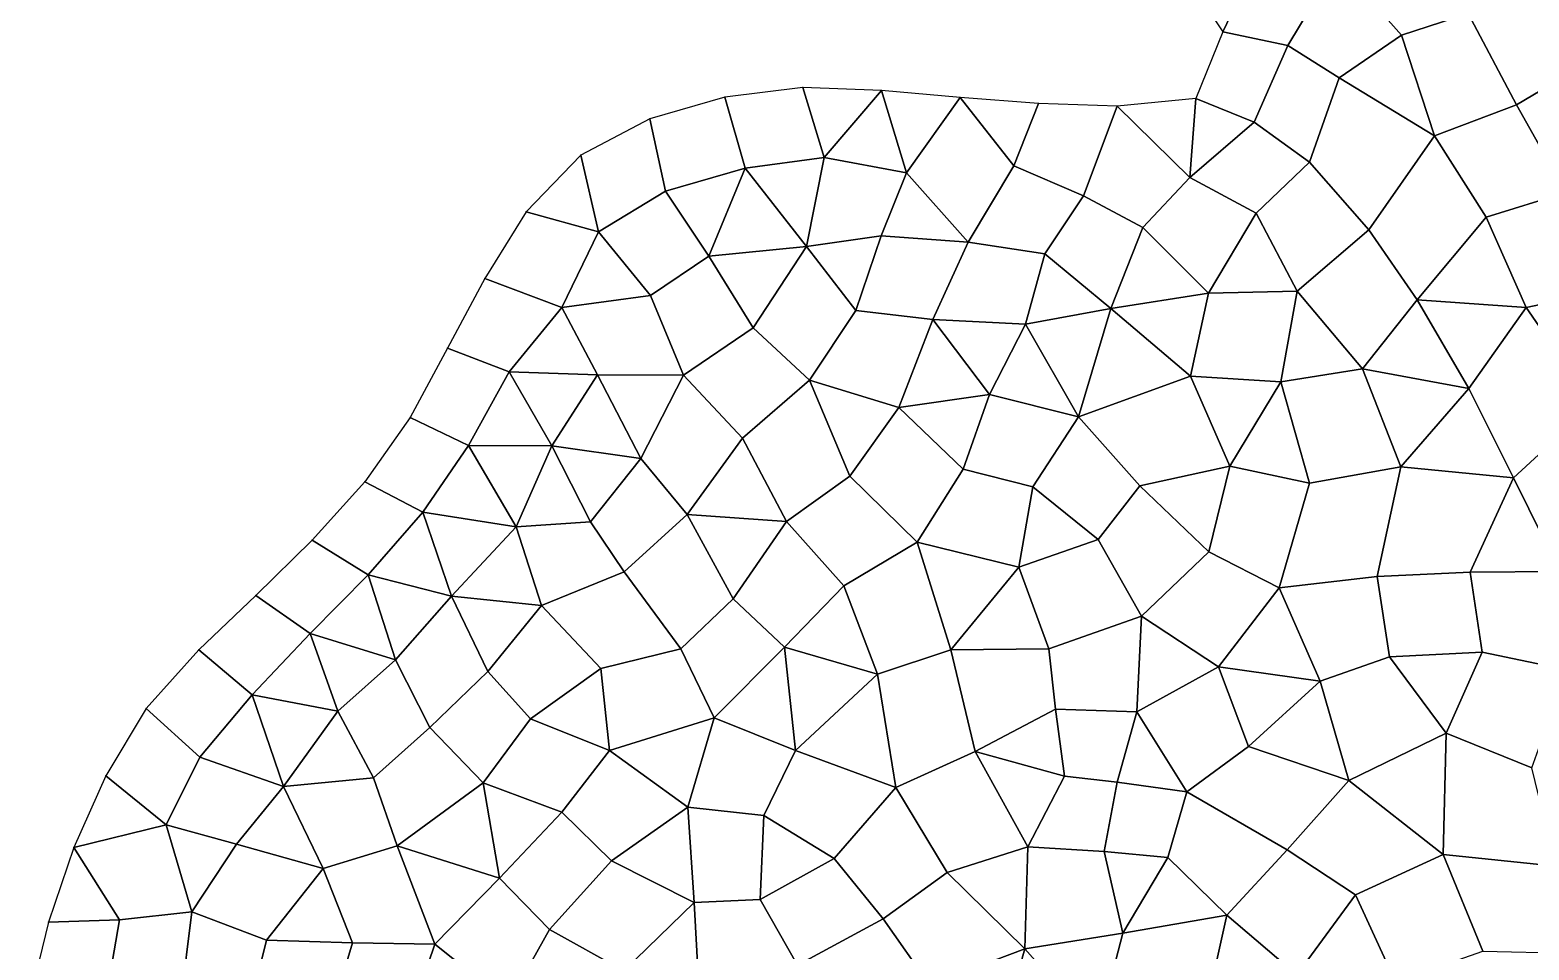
# Model space of a CAD drawing. Extents: x 380707 to 407438, y 6452841 to 6483357.
# Drawn here: x 387824 to 389535, y 6459394 to 6460444 of the extents above; entities that cross this region are included whole.
import ezdxf

# ---------------------------------------------------------------- set-up
doc = ezdxf.new("R2010")
doc.units = 0
for name, color, linetype in [('MESH_BOUND', 25, 'CONTINUOUS'), ('MESH_ELEMS', 18, 'CONTINUOUS'), ('MESH_NDSTRNGS', 17, 'CONTINUOUS'), ('MESH_NODES', 18, 'CONTINUOUS')]:
    doc.layers.add(name, color=color, linetype=linetype)

msp = doc.modelspace()

# ---------------------------------------------------------------- linework, layer by layer
at = {"layer": 'MESH_BOUND', "color": 25}
for points in [[(389139.14, 6460511.63, 1.967), (389185.513, 6460441.77, 0.373)], [(389185.513, 6460441.77, 0.373), (389154.447, 6460365.43, 1.106)], [(388617.017, 6460367.15, -0.494), (388531.351, 6460342.32, -0.647)], [(388706.06, 6460377.97, -0.233), (388617.017, 6460367.15, -0.494)], [(388795.95, 6460374.73, 0.09), (388706.06, 6460377.97, -0.233)], [(388885.533, 6460366.86, -0.121), (388795.95, 6460374.73, 0.09)], [(388975.188, 6460359.76, 0.713), (388885.533, 6460366.86, -0.121)], [(389064.915, 6460356.79, 1.048), (388975.188, 6460359.76, 0.713)], [(389154.447, 6460365.43, 1.106), (389064.915, 6460356.79, 1.048)], [(388531.351, 6460342.32, -0.647), (388452.56, 6460300.99, -0.531)], [(388452.56, 6460300.99, -0.531), (388390.156, 6460236.21, -0.608)], [(388390.156, 6460236.21, -0.608), (388342.997, 6460160.02, -0.532)], [(388342.997, 6460160.02, -0.532), (388300.565, 6460080.74, 1.197)], [(388300.565, 6460080.74, 1.197), (388257.902, 6460001.72, 1.173)], [(388257.902, 6460001.72, 1.173), (388206.296, 6459928.04, 1.257)], [(388206.296, 6459928.04, 1.257), (388145.942, 6459861.5, 1.271)], [(388145.942, 6459861.5, 1.271), (388081.804, 6459798.52, 0.615)], [(388081.804, 6459798.52, 0.615), (388016.766, 6459736.48, -0.539)], [(388016.766, 6459736.48, -0.539), (387956.58, 6459669.63, -0.95)], [(387956.58, 6459669.63, -0.95), (387910.544, 6459592.65, -1.225)], [(387910.544, 6459592.65, -1.225), (387873.908, 6459510.84, -0.42)], [(387873.908, 6459510.84, -0.42), (387845.358, 6459425.63, -0.427)], [(387845.358, 6459425.63, -0.427), (387824.035, 6459338.24, -0.398)]]:
    msp.add_polyline3d(points, dxfattribs=at)
at = {"layer": 'MESH_ELEMS', "color": 178}
for points in [[(389420.385, 6460564.1, -6.819), (389316.43, 6460520.22, -2.607), (389389.197, 6460437.82, -1.181), (389465.462, 6460462.52, -6.835)], [(389185.513, 6460441.77, 0.373), (389235.894, 6460547.49, -2.216), (389139.14, 6460511.63, 1.967), (389185.513, 6460441.77, 0.373)], [(389259.682, 6460426.2, -0.155), (389316.43, 6460520.22, -2.607), (389235.894, 6460547.49, -2.216), (389185.513, 6460441.77, 0.373)], [(389389.197, 6460437.82, -1.181), (389316.43, 6460520.22, -2.607), (389259.682, 6460426.2, -0.155), (389318.236, 6460389, -0.446)], [(389605.23, 6460408.57, -6.708), (389548.127, 6460519.46, -6.672), (389465.462, 6460462.52, -6.835), (389520.515, 6460358.39, -6.112)], [(389465.462, 6460462.52, -6.835), (389389.197, 6460437.82, -1.181), (389427.035, 6460323.09, -0.747), (389520.515, 6460358.39, -6.112)], [(389259.682, 6460426.2, -0.155), (389185.513, 6460441.77, 0.373), (389154.447, 6460365.43, 1.106), (389221.253, 6460338.77, 0.13)], [(389318.236, 6460389, -0.446), (389427.035, 6460323.09, -0.747), (389389.197, 6460437.82, -1.181), (389318.236, 6460389, -0.446)], [(389284.301, 6460292.93, -0.497), (389318.236, 6460389, -0.446), (389259.682, 6460426.2, -0.155), (389221.253, 6460338.77, 0.13)], [(389605.23, 6460408.57, -6.708), (389520.515, 6460358.39, -6.112), (389576.88, 6460258.23, -4.427), (389671.41, 6460303.04, -6.824)], [(389284.301, 6460292.93, -0.497), (389352.04, 6460215.87, -0.716), (389427.035, 6460323.09, -0.747), (389318.236, 6460389, -0.446)], [(388640.064, 6460286.06, -0.882), (388617.017, 6460367.15, -0.494), (388531.351, 6460342.32, -0.647), (388549.474, 6460259.77, -1.475)], [(388640.064, 6460286.06, -0.882), (388730.357, 6460298.27, -0.66), (388706.06, 6460377.97, -0.233), (388617.017, 6460367.15, -0.494)], [(388706.06, 6460377.97, -0.233), (388730.357, 6460298.27, -0.66), (388795.95, 6460374.73, 0.09), (388706.06, 6460377.97, -0.233)], [(388824.438, 6460280.92, -0.902), (388795.95, 6460374.73, 0.09), (388730.357, 6460298.27, -0.66), (388824.438, 6460280.92, -0.902)], [(388824.438, 6460280.92, -0.902), (388885.533, 6460366.86, -0.121), (388795.95, 6460374.73, 0.09), (388824.438, 6460280.92, -0.902)], [(388824.438, 6460280.92, -0.902), (388894.602, 6460201.7, -0.947), (388946.68, 6460288.88, -0.547), (388885.533, 6460366.86, -0.121)], [(388975.188, 6460359.76, 0.713), (388885.533, 6460366.86, -0.121), (388946.68, 6460288.88, -0.547), (388975.188, 6460359.76, 0.713)], [(389026.421, 6460254.4, -0.635), (389064.915, 6460356.79, 1.048), (388975.188, 6460359.76, 0.713), (388946.68, 6460288.88, -0.547)], [(389147.683, 6460275.3, -0.477), (389064.915, 6460356.79, 1.048), (389026.421, 6460254.4, -0.635), (389094.113, 6460218.37, -0.597)], [(389147.683, 6460275.3, -0.477), (389154.447, 6460365.43, 1.106), (389064.915, 6460356.79, 1.048), (389147.683, 6460275.3, -0.477)], [(389221.253, 6460338.77, 0.13), (389154.447, 6460365.43, 1.106), (389147.683, 6460275.3, -0.477), (389221.253, 6460338.77, 0.13)], [(389485.996, 6460230.05, -0.837), (389576.88, 6460258.23, -4.427), (389520.515, 6460358.39, -6.112), (389427.035, 6460323.09, -0.747)], [(388452.56, 6460300.99, -0.531), (388472.836, 6460213.42, -0.777), (388549.474, 6460259.77, -1.475), (388531.351, 6460342.32, -0.647)], [(389221.253, 6460338.77, 0.13), (389147.683, 6460275.3, -0.477), (389223.577, 6460234.57, -0.678), (389284.301, 6460292.93, -0.497)], [(389352.04, 6460215.87, -0.716), (389407.053, 6460135.86, -0.724), (389485.996, 6460230.05, -0.837), (389427.035, 6460323.09, -0.747)], [(388390.156, 6460236.21, -0.608), (388472.836, 6460213.42, -0.777), (388452.56, 6460300.99, -0.531), (388390.156, 6460236.21, -0.608)], [(388549.474, 6460259.77, -1.475), (388598.669, 6460185.72, -2.002), (388640.064, 6460286.06, -0.882), (388549.474, 6460259.77, -1.475)], [(388598.669, 6460185.72, -2.002), (388710.072, 6460196.81, -0.771), (388640.064, 6460286.06, -0.882), (388598.669, 6460185.72, -2.002)], [(388730.357, 6460298.27, -0.66), (388640.064, 6460286.06, -0.882), (388710.072, 6460196.81, -0.771), (388730.357, 6460298.27, -0.66)], [(388795.291, 6460208.71, -0.901), (388824.438, 6460280.92, -0.902), (388730.357, 6460298.27, -0.66), (388710.072, 6460196.81, -0.771)], [(388982.232, 6460188.4, -0.722), (389026.421, 6460254.4, -0.635), (388946.68, 6460288.88, -0.547), (388894.602, 6460201.7, -0.947)], [(389223.577, 6460234.57, -0.678), (389270.212, 6460145.76, -0.728), (389352.04, 6460215.87, -0.716), (389284.301, 6460292.93, -0.497)], [(388795.291, 6460208.71, -0.901), (388894.602, 6460201.7, -0.947), (388824.438, 6460280.92, -0.902), (388795.291, 6460208.71, -0.901)], [(389094.113, 6460218.37, -0.597), (389168.937, 6460143.52, -0.749), (389223.577, 6460234.57, -0.678), (389147.683, 6460275.3, -0.477)], [(388532.099, 6460140.7, -2.76), (388598.669, 6460185.72, -2.002), (388549.474, 6460259.77, -1.475), (388472.836, 6460213.42, -0.777)], [(388982.232, 6460188.4, -0.722), (389057.708, 6460125.88, -0.768), (389094.113, 6460218.37, -0.597), (389026.421, 6460254.4, -0.635)], [(389576.88, 6460258.23, -4.427), (389485.996, 6460230.05, -0.837), (389531.613, 6460126.95, -0.972), (389640.384, 6460150.12, -5.719)], [(388431.033, 6460127.22, -0.944), (388472.836, 6460213.42, -0.777), (388390.156, 6460236.21, -0.608), (388342.997, 6460160.02, -0.532)], [(389168.937, 6460143.52, -0.749), (389270.212, 6460145.76, -0.728), (389223.577, 6460234.57, -0.678), (389168.937, 6460143.52, -0.749)], [(389407.053, 6460135.86, -0.724), (389531.613, 6460126.95, -0.972), (389485.996, 6460230.05, -0.837), (389407.053, 6460135.86, -0.724)], [(388431.033, 6460127.22, -0.944), (388532.099, 6460140.7, -2.76), (388472.836, 6460213.42, -0.777), (388431.033, 6460127.22, -0.944)], [(389094.113, 6460218.37, -0.597), (389057.708, 6460125.88, -0.768), (389168.937, 6460143.52, -0.749), (389094.113, 6460218.37, -0.597)], [(389407.053, 6460135.86, -0.724), (389352.04, 6460215.87, -0.716), (389270.212, 6460145.76, -0.728), (389344.873, 6460057.21, -0.804)], [(388598.669, 6460185.72, -2.002), (388649.301, 6460103.99, -2.259), (388710.072, 6460196.81, -0.771), (388598.669, 6460185.72, -2.002)], [(388649.301, 6460103.99, -2.259), (388713.819, 6460044.07, -1.459), (388766.424, 6460123.62, -1.114), (388710.072, 6460196.81, -0.771)], [(388766.424, 6460123.62, -1.114), (388795.291, 6460208.71, -0.901), (388710.072, 6460196.81, -0.771), (388766.424, 6460123.62, -1.114)], [(388854.535, 6460113.54, -0.905), (388894.602, 6460201.7, -0.947), (388795.291, 6460208.71, -0.901), (388766.424, 6460123.62, -1.114)], [(388960.016, 6460108.26, -0.934), (388982.232, 6460188.4, -0.722), (388894.602, 6460201.7, -0.947), (388854.535, 6460113.54, -0.905)], [(388532.099, 6460140.7, -2.76), (388570.043, 6460049.81, -2.222), (388649.301, 6460103.99, -2.259), (388598.669, 6460185.72, -2.002)], [(388960.016, 6460108.26, -0.934), (389057.708, 6460125.88, -0.768), (388982.232, 6460188.4, -0.722), (388960.016, 6460108.26, -0.934)], [(388371.042, 6460053.63, -2.163), (388431.033, 6460127.22, -0.944), (388342.997, 6460160.02, -0.532), (388300.565, 6460080.74, 1.197)], [(389251.425, 6460042.22, -0.885), (389270.212, 6460145.76, -0.728), (389168.937, 6460143.52, -0.749), (389148.672, 6460048.88, -0.93)], [(389270.212, 6460145.76, -0.728), (389251.425, 6460042.22, -0.885), (389344.873, 6460057.21, -0.804), (389270.212, 6460145.76, -0.728)], [(389640.384, 6460150.12, -5.719), (389531.613, 6460126.95, -0.972), (389607.959, 6460016.33, -4.592), (389717.685, 6460041.18, -5.873)], [(388431.033, 6460127.22, -0.944), (388371.042, 6460053.63, -2.163), (388471.882, 6460050.3, -2.2), (388431.033, 6460127.22, -0.944)], [(388532.099, 6460140.7, -2.76), (388431.033, 6460127.22, -0.944), (388471.882, 6460050.3, -2.2), (388570.043, 6460049.81, -2.222)], [(389168.937, 6460143.52, -0.749), (389057.708, 6460125.88, -0.768), (389148.672, 6460048.88, -0.93), (389168.937, 6460143.52, -0.749)], [(389466.1, 6460034.65, -0.92), (389407.053, 6460135.86, -0.724), (389344.873, 6460057.21, -0.804), (389466.1, 6460034.65, -0.92)], [(389466.1, 6460034.65, -0.92), (389531.613, 6460126.95, -0.972), (389407.053, 6460135.86, -0.724), (389466.1, 6460034.65, -0.92)], [(388766.424, 6460123.62, -1.114), (388713.819, 6460044.07, -1.459), (388815.673, 6460013.09, -1.369), (388854.535, 6460113.54, -0.905)], [(388815.673, 6460013.09, -1.369), (388919.015, 6460027.71, -1.126), (388854.535, 6460113.54, -0.905), (388815.673, 6460013.09, -1.369)], [(388919.015, 6460027.71, -1.126), (388960.016, 6460108.26, -0.934), (388854.535, 6460113.54, -0.905), (388919.015, 6460027.71, -1.126)], [(388960.016, 6460108.26, -0.934), (389020.845, 6460002.52, -1.121), (389057.708, 6460125.88, -0.768), (388960.016, 6460108.26, -0.934)], [(389148.672, 6460048.88, -0.93), (389057.708, 6460125.88, -0.768), (389020.845, 6460002.52, -1.121), (389148.672, 6460048.88, -0.93)], [(389466.1, 6460034.65, -0.92), (389517.294, 6459932.73, -2.964), (389607.959, 6460016.33, -4.592), (389531.613, 6460126.95, -0.972)], [(388649.301, 6460103.99, -2.259), (388570.043, 6460049.81, -2.222), (388637.276, 6459978.06, -4.534), (388713.819, 6460044.07, -1.459)], [(388960.016, 6460108.26, -0.934), (388919.015, 6460027.71, -1.126), (389020.845, 6460002.52, -1.121), (388960.016, 6460108.26, -0.934)], [(388324.36, 6459969.81, -2.708), (388371.042, 6460053.63, -2.163), (388300.565, 6460080.74, 1.197), (388257.902, 6460001.72, 1.173)], [(388419.664, 6459969.38, -6.838), (388371.042, 6460053.63, -2.163), (388324.36, 6459969.81, -2.708), (388419.664, 6459969.38, -6.838)], [(388471.882, 6460050.3, -2.2), (388371.042, 6460053.63, -2.163), (388419.664, 6459969.38, -6.838), (388471.882, 6460050.3, -2.2)], [(388521.022, 6459954.68, -6.952), (388471.882, 6460050.3, -2.2), (388419.664, 6459969.38, -6.838), (388521.022, 6459954.68, -6.952)], [(388570.043, 6460049.81, -2.222), (388471.882, 6460050.3, -2.2), (388521.022, 6459954.68, -6.952), (388570.043, 6460049.81, -2.222)], [(388637.276, 6459978.06, -4.534), (388570.043, 6460049.81, -2.222), (388521.022, 6459954.68, -6.952), (388574.206, 6459890.93, -6.915)], [(388637.276, 6459978.06, -4.534), (388687.28, 6459882.98, -6.619), (388759.524, 6459934.55, -2.719), (388713.819, 6460044.07, -1.459)], [(388713.819, 6460044.07, -1.459), (388759.524, 6459934.55, -2.719), (388815.673, 6460013.09, -1.369), (388713.819, 6460044.07, -1.459)], [(389148.672, 6460048.88, -0.93), (389020.845, 6460002.52, -1.121), (389090.663, 6459923.75, -1.087), (389193.216, 6459945.92, -1.119)], [(389148.672, 6460048.88, -0.93), (389193.216, 6459945.92, -1.119), (389251.425, 6460042.22, -0.885), (389148.672, 6460048.88, -0.93)], [(389251.425, 6460042.22, -0.885), (389193.216, 6459945.92, -1.119), (389284.134, 6459926.65, -1.281), (389251.425, 6460042.22, -0.885)], [(389344.873, 6460057.21, -0.804), (389251.425, 6460042.22, -0.885), (389284.134, 6459926.65, -1.281), (389388.597, 6459945.16, -1.384)], [(389466.1, 6460034.65, -0.92), (389344.873, 6460057.21, -0.804), (389388.597, 6459945.16, -1.384), (389466.1, 6460034.65, -0.92)], [(388815.673, 6460013.09, -1.369), (388889.173, 6459942.56, -1.609), (388919.015, 6460027.71, -1.126), (388815.673, 6460013.09, -1.369)], [(388968.695, 6459922.67, -1.2), (389020.845, 6460002.52, -1.121), (388919.015, 6460027.71, -1.126), (388889.173, 6459942.56, -1.609)], [(389466.1, 6460034.65, -0.92), (389388.597, 6459945.16, -1.384), (389517.294, 6459932.73, -2.964), (389466.1, 6460034.65, -0.92)], [(388889.173, 6459942.56, -1.609), (388815.673, 6460013.09, -1.369), (388759.524, 6459934.55, -2.719), (388836.448, 6459859.17, -5.12)], [(389659.147, 6459908.91, -4.676), (389607.959, 6460016.33, -4.592), (389517.294, 6459932.73, -2.964), (389570.095, 6459826.03, -2.37)], [(388257.902, 6460001.72, 1.173), (388206.296, 6459928.04, 1.257), (388272.503, 6459893.73, -1.935), (388324.36, 6459969.81, -2.708)], [(388968.695, 6459922.67, -1.2), (389043.306, 6459862.57, -1.66), (389090.663, 6459923.75, -1.087), (389020.845, 6460002.52, -1.121)], [(388637.276, 6459978.06, -4.534), (388574.206, 6459890.93, -6.915), (388687.28, 6459882.98, -6.619), (388637.276, 6459978.06, -4.534)], [(388324.36, 6459969.81, -2.708), (388272.503, 6459893.73, -1.935), (388378.735, 6459876.9, -7.175), (388324.36, 6459969.81, -2.708)], [(388378.735, 6459876.9, -7.175), (388419.664, 6459969.38, -6.838), (388324.36, 6459969.81, -2.708), (388378.735, 6459876.9, -7.175)], [(388419.664, 6459969.38, -6.838), (388378.735, 6459876.9, -7.175), (388463.842, 6459882.74, -7.139), (388419.664, 6459969.38, -6.838)], [(388463.842, 6459882.74, -7.139), (388521.022, 6459954.68, -6.952), (388419.664, 6459969.38, -6.838), (388463.842, 6459882.74, -7.139)], [(388574.206, 6459890.93, -6.915), (388521.022, 6459954.68, -6.952), (388463.842, 6459882.74, -7.139), (388502.311, 6459825.32, -7.154)], [(388952.7, 6459830.87, -2.988), (388968.695, 6459922.67, -1.2), (388889.173, 6459942.56, -1.609), (388836.448, 6459859.17, -5.12)], [(389169.38, 6459848.45, -1.809), (389193.216, 6459945.92, -1.119), (389090.663, 6459923.75, -1.087), (389169.38, 6459848.45, -1.809)], [(389284.134, 6459926.65, -1.281), (389193.216, 6459945.92, -1.119), (389169.38, 6459848.45, -1.809), (389249.683, 6459807.35, -2.206)], [(389361.564, 6459820.29, -3.246), (389388.597, 6459945.16, -1.384), (389284.134, 6459926.65, -1.281), (389249.683, 6459807.35, -2.206)], [(389467.765, 6459824.99, -2.872), (389517.294, 6459932.73, -2.964), (389388.597, 6459945.16, -1.384), (389361.564, 6459820.29, -3.246)], [(388210.048, 6459822.05, -0.63), (388272.503, 6459893.73, -1.935), (388206.296, 6459928.04, 1.257), (388145.942, 6459861.5, 1.271)], [(388759.524, 6459934.55, -2.719), (388687.28, 6459882.98, -6.619), (388752.694, 6459809.54, -6.647), (388836.448, 6459859.17, -5.12)], [(388968.695, 6459922.67, -1.2), (388952.7, 6459830.87, -2.988), (389043.306, 6459862.57, -1.66), (388968.695, 6459922.67, -1.2)], [(389043.306, 6459862.57, -1.66), (389092.468, 6459774.77, -2.99), (389169.38, 6459848.45, -1.809), (389090.663, 6459923.75, -1.087)], [(389570.095, 6459826.03, -2.37), (389517.294, 6459932.73, -2.964), (389467.765, 6459824.99, -2.872), (389570.095, 6459826.03, -2.37)], [(388305.148, 6459797.68, -3.09), (388272.503, 6459893.73, -1.935), (388210.048, 6459822.05, -0.63), (388305.148, 6459797.68, -3.09)], [(388272.503, 6459893.73, -1.935), (388305.148, 6459797.68, -3.09), (388378.735, 6459876.9, -7.175), (388272.503, 6459893.73, -1.935)], [(388626.664, 6459794.52, -6.963), (388574.206, 6459890.93, -6.915), (388502.311, 6459825.32, -7.154), (388566.777, 6459737.59, -7.239)], [(388574.206, 6459890.93, -6.915), (388626.664, 6459794.52, -6.963), (388687.28, 6459882.98, -6.619), (388574.206, 6459890.93, -6.915)], [(388378.735, 6459876.9, -7.175), (388305.148, 6459797.68, -3.09), (388407.675, 6459786.93, -7.32), (388378.735, 6459876.9, -7.175)], [(388407.675, 6459786.93, -7.32), (388502.311, 6459825.32, -7.154), (388463.842, 6459882.74, -7.139), (388378.735, 6459876.9, -7.175)], [(388752.694, 6459809.54, -6.647), (388687.28, 6459882.98, -6.619), (388626.664, 6459794.52, -6.963), (388685.079, 6459739.67, -7.009)], [(388143.675, 6459755.13, -0.639), (388210.048, 6459822.05, -0.63), (388145.942, 6459861.5, 1.271), (388081.804, 6459798.52, 0.615)], [(388874.8, 6459736.6, -6.68), (388836.448, 6459859.17, -5.12), (388752.694, 6459809.54, -6.647), (388791.198, 6459708.77, -7.019)], [(388836.448, 6459859.17, -5.12), (388874.8, 6459736.6, -6.68), (388952.7, 6459830.87, -2.988), (388836.448, 6459859.17, -5.12)], [(388986.843, 6459737.65, -3.756), (389092.468, 6459774.77, -2.99), (389043.306, 6459862.57, -1.66), (388952.7, 6459830.87, -2.988)], [(389169.38, 6459848.45, -1.809), (389092.468, 6459774.77, -2.99), (389180.354, 6459717.25, -3.03), (389249.683, 6459807.35, -2.206)], [(388210.048, 6459822.05, -0.63), (388143.675, 6459755.13, -0.639), (388241.332, 6459724.99, -1), (388210.048, 6459822.05, -0.63)], [(388210.048, 6459822.05, -0.63), (388241.332, 6459724.99, -1), (388305.148, 6459797.68, -3.09), (388210.048, 6459822.05, -0.63)], [(388502.311, 6459825.32, -7.154), (388407.675, 6459786.93, -7.32), (388475.578, 6459715.11, -7.413), (388566.777, 6459737.59, -7.239)], [(388986.843, 6459737.65, -3.756), (388952.7, 6459830.87, -2.988), (388874.8, 6459736.6, -6.68), (388986.843, 6459737.65, -3.756)], [(389249.683, 6459807.35, -2.206), (389296.517, 6459700.66, -3.127), (389375.447, 6459728.59, -2.992), (389361.564, 6459820.29, -3.246)], [(389375.447, 6459728.59, -2.992), (389481.407, 6459733.67, -2.707), (389467.765, 6459824.99, -2.872), (389361.564, 6459820.29, -3.246)], [(389570.095, 6459826.03, -2.37), (389467.765, 6459824.99, -2.872), (389481.407, 6459733.67, -2.707), (389578.171, 6459713.58, -2.576)], [(388685.079, 6459739.67, -7.009), (388791.198, 6459708.77, -7.019), (388752.694, 6459809.54, -6.647), (388685.079, 6459739.67, -7.009)], [(389249.683, 6459807.35, -2.206), (389180.354, 6459717.25, -3.03), (389296.517, 6459700.66, -3.127), (389249.683, 6459807.35, -2.206)], [(388081.804, 6459798.52, 0.615), (388016.766, 6459736.48, -0.539), (388077.755, 6459685.29, -0.799), (388143.675, 6459755.13, -0.639)], [(388241.332, 6459724.99, -1), (388280.387, 6459648.02, -3.93), (388346.435, 6459711.6, -7.228), (388305.148, 6459797.68, -3.09)], [(388407.675, 6459786.93, -7.32), (388305.148, 6459797.68, -3.09), (388346.435, 6459711.6, -7.228), (388407.675, 6459786.93, -7.32)], [(388475.578, 6459715.11, -7.413), (388407.675, 6459786.93, -7.32), (388346.435, 6459711.6, -7.228), (388395.376, 6459657.83, -7.638)], [(388566.777, 6459737.59, -7.239), (388604.718, 6459658.72, -7.315), (388685.079, 6459739.67, -7.009), (388626.664, 6459794.52, -6.963)], [(389087.089, 6459665.7, -3.461), (389092.468, 6459774.77, -2.99), (388986.843, 6459737.65, -3.756), (388994.317, 6459668.87, -5.434)], [(389092.468, 6459774.77, -2.99), (389087.089, 6459665.7, -3.461), (389180.354, 6459717.25, -3.03), (389092.468, 6459774.77, -2.99)], [(388175.473, 6459666.59, -0.825), (388143.675, 6459755.13, -0.639), (388077.755, 6459685.29, -0.799), (388175.473, 6459666.59, -0.825)], [(388241.332, 6459724.99, -1), (388143.675, 6459755.13, -0.639), (388175.473, 6459666.59, -0.825), (388241.332, 6459724.99, -1)], [(387956.58, 6459669.63, -0.95), (388017.888, 6459613.86, -2.78), (388077.755, 6459685.29, -0.799), (388016.766, 6459736.48, -0.539)], [(388566.777, 6459737.59, -7.239), (388475.578, 6459715.11, -7.413), (388485.322, 6459621.46, -7.324), (388604.718, 6459658.72, -7.315)], [(388685.079, 6459739.67, -7.009), (388604.718, 6459658.72, -7.315), (388697.573, 6459621.49, -7.341), (388685.079, 6459739.67, -7.009)], [(388697.573, 6459621.49, -7.341), (388791.198, 6459708.77, -7.019), (388685.079, 6459739.67, -7.009), (388697.573, 6459621.49, -7.341)], [(388791.198, 6459708.77, -7.019), (388812.256, 6459579.3, -7.326), (388902.901, 6459620.45, -7.458), (388874.8, 6459736.6, -6.68)], [(388986.843, 6459737.65, -3.756), (388874.8, 6459736.6, -6.68), (388902.901, 6459620.45, -7.458), (388994.317, 6459668.87, -5.434)], [(388175.473, 6459666.59, -0.825), (388215.937, 6459590.48, -2.101), (388280.387, 6459648.02, -3.93), (388241.332, 6459724.99, -1)], [(389214.551, 6459626.12, -3.542), (389180.354, 6459717.25, -3.03), (389087.089, 6459665.7, -3.461), (389144.318, 6459574.45, -6.425)], [(389180.354, 6459717.25, -3.03), (389214.551, 6459626.12, -3.542), (389296.517, 6459700.66, -3.127), (389180.354, 6459717.25, -3.03)], [(389440.135, 6459641.24, -3.35), (389375.447, 6459728.59, -2.992), (389296.517, 6459700.66, -3.127), (389329.095, 6459587.23, -5.297)], [(389440.135, 6459641.24, -3.35), (389481.407, 6459733.67, -2.707), (389375.447, 6459728.59, -2.992), (389440.135, 6459641.24, -3.35)], [(389538.053, 6459601.94, -3.189), (389578.171, 6459713.58, -2.576), (389481.407, 6459733.67, -2.707), (389440.135, 6459641.24, -3.35)], [(388280.387, 6459648.02, -3.93), (388341.256, 6459584.78, -7.773), (388395.376, 6459657.83, -7.638), (388346.435, 6459711.6, -7.228)], [(388485.322, 6459621.46, -7.324), (388475.578, 6459715.11, -7.413), (388395.376, 6459657.83, -7.638), (388485.322, 6459621.46, -7.324)], [(388697.573, 6459621.49, -7.341), (388812.256, 6459579.3, -7.326), (388791.198, 6459708.77, -7.019), (388697.573, 6459621.49, -7.341)], [(389214.551, 6459626.12, -3.542), (389329.095, 6459587.23, -5.297), (389296.517, 6459700.66, -3.127), (389214.551, 6459626.12, -3.542)], [(388077.755, 6459685.29, -0.799), (388017.888, 6459613.86, -2.78), (388113.22, 6459580.56, -2.492), (388077.755, 6459685.29, -0.799)], [(388175.473, 6459666.59, -0.825), (388077.755, 6459685.29, -0.799), (388113.22, 6459580.56, -2.492), (388175.473, 6459666.59, -0.825)], [(387910.544, 6459592.65, -1.225), (387979.616, 6459536.94, -3.413), (388017.888, 6459613.86, -2.78), (387956.58, 6459669.63, -0.95)], [(388175.473, 6459666.59, -0.825), (388113.22, 6459580.56, -2.492), (388215.937, 6459590.48, -2.101), (388175.473, 6459666.59, -0.825)], [(388902.901, 6459620.45, -7.458), (389004.624, 6459592.28, -7.253), (388994.317, 6459668.87, -5.434), (388902.901, 6459620.45, -7.458)], [(388994.317, 6459668.87, -5.434), (389004.624, 6459592.28, -7.253), (389064.655, 6459585.42, -7.009), (389087.089, 6459665.7, -3.461)], [(389144.318, 6459574.45, -6.425), (389087.089, 6459665.7, -3.461), (389064.655, 6459585.42, -7.009), (389144.318, 6459574.45, -6.425)], [(388430.836, 6459551.35, -7.414), (388485.322, 6459621.46, -7.324), (388395.376, 6459657.83, -7.638), (388341.256, 6459584.78, -7.773)], [(388575.001, 6459557.15, -7.186), (388604.718, 6459658.72, -7.315), (388485.322, 6459621.46, -7.324), (388575.001, 6459557.15, -7.186)], [(388661.589, 6459547.49, -7.155), (388697.573, 6459621.49, -7.341), (388604.718, 6459658.72, -7.315), (388575.001, 6459557.15, -7.186)], [(388341.256, 6459584.78, -7.773), (388280.387, 6459648.02, -3.93), (388215.937, 6459590.48, -2.101), (388243.25, 6459512.83, -7.519)], [(389440.135, 6459641.24, -3.35), (389329.095, 6459587.23, -5.297), (389436.929, 6459502.82, -3.99), (389440.135, 6459641.24, -3.35)], [(389436.929, 6459502.82, -3.99), (389565.569, 6459489.62, -3.461), (389538.053, 6459601.94, -3.189), (389440.135, 6459641.24, -3.35)], [(388487.688, 6459495.85, -7.054), (388575.001, 6459557.15, -7.186), (388485.322, 6459621.46, -7.324), (388430.836, 6459551.35, -7.414)], [(388741.967, 6459498.34, -7.003), (388812.256, 6459579.3, -7.326), (388697.573, 6459621.49, -7.341), (388661.589, 6459547.49, -7.155)], [(388902.901, 6459620.45, -7.458), (388812.256, 6459579.3, -7.326), (388870.738, 6459482.33, -7.041), (388962.662, 6459511.7, -7.436)], [(389004.624, 6459592.28, -7.253), (388902.901, 6459620.45, -7.458), (388962.662, 6459511.7, -7.436), (389004.624, 6459592.28, -7.253)], [(389258.753, 6459508.18, -5.738), (389329.095, 6459587.23, -5.297), (389214.551, 6459626.12, -3.542), (389144.318, 6459574.45, -6.425)], [(388059.63, 6459514.7, -2.667), (388113.22, 6459580.56, -2.492), (388017.888, 6459613.86, -2.78), (387979.616, 6459536.94, -3.413)], [(387910.544, 6459592.65, -1.225), (387873.908, 6459510.84, -0.42), (387979.616, 6459536.94, -3.413), (387910.544, 6459592.65, -1.225)], [(388059.63, 6459514.7, -2.667), (388158.749, 6459487.12, -5.867), (388113.22, 6459580.56, -2.492), (388059.63, 6459514.7, -2.667)], [(388215.937, 6459590.48, -2.101), (388113.22, 6459580.56, -2.492), (388158.749, 6459487.12, -5.867), (388243.25, 6459512.83, -7.519)], [(388341.256, 6459584.78, -7.773), (388243.25, 6459512.83, -7.519), (388360.024, 6459475.83, -7.464), (388341.256, 6459584.78, -7.773)], [(388430.836, 6459551.35, -7.414), (388341.256, 6459584.78, -7.773), (388360.024, 6459475.83, -7.464), (388430.836, 6459551.35, -7.414)], [(389050.123, 6459506.3, -7.069), (389064.655, 6459585.42, -7.009), (389004.624, 6459592.28, -7.253), (388962.662, 6459511.7, -7.436)], [(389122.68, 6459499.6, -6.594), (389144.318, 6459574.45, -6.425), (389064.655, 6459585.42, -7.009), (389050.123, 6459506.3, -7.069)], [(389329.095, 6459587.23, -5.297), (389258.753, 6459508.18, -5.738), (389336.765, 6459456.8, -4.279), (389436.929, 6459502.82, -3.99)], [(388797.588, 6459429.44, -6.906), (388870.738, 6459482.33, -7.041), (388812.256, 6459579.3, -7.326), (388741.967, 6459498.34, -7.003)], [(389122.68, 6459499.6, -6.594), (389189.872, 6459433.87, -5.329), (389258.753, 6459508.18, -5.738), (389144.318, 6459574.45, -6.425)], [(388430.836, 6459551.35, -7.414), (388360.024, 6459475.83, -7.464), (388417.084, 6459417.23, -6.739), (388487.688, 6459495.85, -7.054)], [(388575.001, 6459557.15, -7.186), (388487.688, 6459495.85, -7.054), (388582.098, 6459448.24, -6.871), (388575.001, 6459557.15, -7.186)], [(388661.589, 6459547.49, -7.155), (388575.001, 6459557.15, -7.186), (388582.098, 6459448.24, -6.871), (388657.451, 6459451.54, -6.894)], [(388657.451, 6459451.54, -6.894), (388741.967, 6459498.34, -7.003), (388661.589, 6459547.49, -7.155), (388657.451, 6459451.54, -6.894)], [(387979.616, 6459536.94, -3.413), (387873.908, 6459510.84, -0.42), (387926.217, 6459428.51, -4.735), (388008.762, 6459437.69, -3.666)], [(388059.63, 6459514.7, -2.667), (387979.616, 6459536.94, -3.413), (388008.762, 6459437.69, -3.666), (388059.63, 6459514.7, -2.667)], [(388093.793, 6459405.22, -7.394), (388158.749, 6459487.12, -5.867), (388059.63, 6459514.7, -2.667), (388008.762, 6459437.69, -3.666)], [(388191.946, 6459402.14, -7.854), (388286.116, 6459400.74, -7.491), (388243.25, 6459512.83, -7.519), (388158.749, 6459487.12, -5.867)], [(388243.25, 6459512.83, -7.519), (388286.116, 6459400.74, -7.491), (388360.024, 6459475.83, -7.464), (388243.25, 6459512.83, -7.519)], [(388870.738, 6459482.33, -7.041), (388959.569, 6459395.47, -7.346), (388962.662, 6459511.7, -7.436), (388870.738, 6459482.33, -7.041)], [(388962.662, 6459511.7, -7.436), (388959.569, 6459395.47, -7.346), (389071.178, 6459413.34, -6.76), (389050.123, 6459506.3, -7.069)], [(387873.908, 6459510.84, -0.42), (387845.358, 6459425.63, -0.427), (387926.217, 6459428.51, -4.735), (387873.908, 6459510.84, -0.42)], [(388501.788, 6459370.18, -6.523), (388582.098, 6459448.24, -6.871), (388487.688, 6459495.85, -7.054), (388417.084, 6459417.23, -6.739)], [(388700.074, 6459376.63, -6.705), (388797.588, 6459429.44, -6.906), (388741.967, 6459498.34, -7.003), (388657.451, 6459451.54, -6.894)], [(389122.68, 6459499.6, -6.594), (389050.123, 6459506.3, -7.069), (389071.178, 6459413.34, -6.76), (389122.68, 6459499.6, -6.594)], [(389122.68, 6459499.6, -6.594), (389071.178, 6459413.34, -6.76), (389189.872, 6459433.87, -5.329), (389122.68, 6459499.6, -6.594)], [(389269.756, 6459365.76, -4.926), (389336.765, 6459456.8, -4.279), (389258.753, 6459508.18, -5.738), (389189.872, 6459433.87, -5.329)], [(389482.209, 6459392.48, -4.652), (389436.929, 6459502.82, -3.99), (389336.765, 6459456.8, -4.279), (389382.325, 6459357.8, -4.29)], [(389565.569, 6459489.62, -3.461), (389436.929, 6459502.82, -3.99), (389482.209, 6459392.48, -4.652), (389580.819, 6459390.25, -3.963)], [(388191.946, 6459402.14, -7.854), (388158.749, 6459487.12, -5.867), (388093.793, 6459405.22, -7.394), (388191.946, 6459402.14, -7.854)], [(388870.738, 6459482.33, -7.041), (388797.588, 6459429.44, -6.906), (388850.508, 6459354.18, -6.841), (388959.569, 6459395.47, -7.346)], [(388286.116, 6459400.74, -7.491), (388370.065, 6459333.64, -5.34), (388417.084, 6459417.23, -6.739), (388360.024, 6459475.83, -7.464)], [(388582.098, 6459448.24, -6.871), (388501.788, 6459370.18, -6.523), (388588.109, 6459337.26, -4.354), (388582.098, 6459448.24, -6.871)], [(388588.109, 6459337.26, -4.354), (388700.074, 6459376.63, -6.705), (388657.451, 6459451.54, -6.894), (388582.098, 6459448.24, -6.871)], [(389269.756, 6459365.76, -4.926), (389382.325, 6459357.8, -4.29), (389336.765, 6459456.8, -4.279), (389269.756, 6459365.76, -4.926)], [(387845.358, 6459425.63, -0.427), (387824.035, 6459338.24, -0.398), (387911.69, 6459344.48, -4.565), (387926.217, 6459428.51, -4.735)], [(387996.029, 6459336.19, -6.838), (388008.762, 6459437.69, -3.666), (387926.217, 6459428.51, -4.735), (387911.69, 6459344.48, -4.565)], [(387996.029, 6459336.19, -6.838), (388072.76, 6459318.31, -7.659), (388093.793, 6459405.22, -7.394), (388008.762, 6459437.69, -3.666)], [(388797.588, 6459429.44, -6.906), (388700.074, 6459376.63, -6.705), (388775.062, 6459304.58, -6.499), (388850.508, 6459354.18, -6.841)], [(389162.022, 6459308.52, -4.379), (389189.872, 6459433.87, -5.329), (389071.178, 6459413.34, -6.76), (389042.225, 6459301.86, -7.3)], [(389269.756, 6459365.76, -4.926), (389189.872, 6459433.87, -5.329), (389162.022, 6459308.52, -4.379), (389269.756, 6459365.76, -4.926)], [(388456.073, 6459283.21, -6.823), (388501.788, 6459370.18, -6.523), (388417.084, 6459417.23, -6.739), (388370.065, 6459333.64, -5.34)], [(389042.225, 6459301.86, -7.3), (389071.178, 6459413.34, -6.76), (388959.569, 6459395.47, -7.346), (389042.225, 6459301.86, -7.3)], [(388166.092, 6459315.75, -7.559), (388191.946, 6459402.14, -7.854), (388093.793, 6459405.22, -7.394), (388072.76, 6459318.31, -7.659)], [(388254.903, 6459308.75, -7.305), (388286.116, 6459400.74, -7.491), (388191.946, 6459402.14, -7.854), (388166.092, 6459315.75, -7.559)], [(388254.903, 6459308.75, -7.305), (388329.152, 6459242.2, -6.104), (388370.065, 6459333.64, -5.34), (388286.116, 6459400.74, -7.491)], [(388850.508, 6459354.18, -6.841), (388925.334, 6459274.42, -7.261), (388959.569, 6459395.47, -7.346), (388850.508, 6459354.18, -6.841)], [(388925.334, 6459274.42, -7.261), (389042.225, 6459301.86, -7.3), (388959.569, 6459395.47, -7.346), (388925.334, 6459274.42, -7.261)]]:
    msp.add_3dface(points, dxfattribs=at)
at = {"layer": 'MESH_NDSTRNGS', "color": 17}
for points in [[(389259.682, 6460426.2, -0.155), (389185.513, 6460441.77, 0.373)], [(389318.236, 6460389, -0.446), (389259.682, 6460426.2, -0.155)], [(389427.035, 6460323.09, -0.747), (389318.236, 6460389, -0.446)], [(389520.515, 6460358.39, -6.112), (389427.035, 6460323.09, -0.747)], [(389576.88, 6460258.23, -4.427), (389520.515, 6460358.39, -6.112)]]:
    msp.add_polyline3d(points, dxfattribs=at)
for p in [(389185.513, 6460441.77, 0.373), (389259.682, 6460426.2, -0.155), (389318.236, 6460389, -0.446), (389520.515, 6460358.39, -6.112), (389427.035, 6460323.09, -0.747)]:
    msp.add_point(p, dxfattribs=at)
at = {"layer": 'MESH_NODES', "color": 18}
for p in [(389185.513, 6460441.77, 0.373), (389389.197, 6460437.82, -1.181), (389259.682, 6460426.2, -0.155), (389318.236, 6460389, -0.446), (388617.017, 6460367.15, -0.494), (388706.06, 6460377.97, -0.233), (388795.95, 6460374.73, 0.09), (388885.533, 6460366.86, -0.121), (388975.188, 6460359.76, 0.713), (389064.915, 6460356.79, 1.048), (389154.447, 6460365.43, 1.106), (389520.515, 6460358.39, -6.112), (388531.351, 6460342.32, -0.647), (389221.253, 6460338.77, 0.13), (389427.035, 6460323.09, -0.747), (388452.56, 6460300.99, -0.531), (388640.064, 6460286.06, -0.882), (388730.357, 6460298.27, -0.66), (388946.68, 6460288.88, -0.547), (389284.301, 6460292.93, -0.497), (388824.438, 6460280.92, -0.902), (389147.683, 6460275.3, -0.477), (388549.474, 6460259.77, -1.475), (389026.421, 6460254.4, -0.635), (388390.156, 6460236.21, -0.608), (389223.577, 6460234.57, -0.678), (389485.996, 6460230.05, -0.837), (388472.836, 6460213.42, -0.777), (389094.113, 6460218.37, -0.597), (389352.04, 6460215.87, -0.716), (388710.072, 6460196.81, -0.771), (388795.291, 6460208.71, -0.901), (388894.602, 6460201.7, -0.947), (388598.669, 6460185.72, -2.002), (388982.232, 6460188.4, -0.722), (388342.997, 6460160.02, -0.532), (389270.212, 6460145.76, -0.728), (388431.033, 6460127.22, -0.944), (388532.099, 6460140.7, -2.76), (389168.937, 6460143.52, -0.749), (389407.053, 6460135.86, -0.724), (388766.424, 6460123.62, -1.114), (388854.535, 6460113.54, -0.905), (389057.708, 6460125.88, -0.768), (389531.613, 6460126.95, -0.972), (388649.301, 6460103.99, -2.259), (388960.016, 6460108.26, -0.934), (388300.565, 6460080.74, 1.197), (388371.042, 6460053.63, -2.163), (388471.882, 6460050.3, -2.2), (388570.043, 6460049.81, -2.222), (388713.819, 6460044.07, -1.459), (389148.672, 6460048.88, -0.93), (389251.425, 6460042.22, -0.885), (389344.873, 6460057.21, -0.804), (388919.015, 6460027.71, -1.126), (389466.1, 6460034.65, -0.92), (388815.673, 6460013.09, -1.369), (388257.902, 6460001.72, 1.173), (389020.845, 6460002.52, -1.121), (388637.276, 6459978.06, -4.534), (388324.36, 6459969.81, -2.708), (388419.664, 6459969.38, -6.838), (388521.022, 6459954.68, -6.952), (388889.173, 6459942.56, -1.609), (389193.216, 6459945.92, -1.119), (389388.597, 6459945.16, -1.384), (388206.296, 6459928.04, 1.257), (388759.524, 6459934.55, -2.719), (388968.695, 6459922.67, -1.2), (389090.663, 6459923.75, -1.087), (389284.134, 6459926.65, -1.281), (389517.294, 6459932.73, -2.964), (388272.503, 6459893.73, -1.935), (388574.206, 6459890.93, -6.915), (388378.735, 6459876.9, -7.175), (388463.842, 6459882.74, -7.139), (388687.28, 6459882.98, -6.619), (388145.942, 6459861.5, 1.271), (388836.448, 6459859.17, -5.12), (389043.306, 6459862.57, -1.66), (389169.38, 6459848.45, -1.809), (388210.048, 6459822.05, -0.63), (388502.311, 6459825.32, -7.154), (388952.7, 6459830.87, -2.988), (389361.564, 6459820.29, -3.246), (389467.765, 6459824.99, -2.872), (388752.694, 6459809.54, -6.647), (389249.683, 6459807.35, -2.206), (388081.804, 6459798.52, 0.615), (388305.148, 6459797.68, -3.09), (388407.675, 6459786.93, -7.32), (388626.664, 6459794.52, -6.963), (389092.468, 6459774.77, -2.99), (388143.675, 6459755.13, -0.639), (388016.766, 6459736.48, -0.539), (388566.777, 6459737.59, -7.239), (388685.079, 6459739.67, -7.009), (388874.8, 6459736.6, -6.68), (388986.843, 6459737.65, -3.756), (388241.332, 6459724.99, -1), (389180.354, 6459717.25, -3.03), (389375.447, 6459728.59, -2.992), (389481.407, 6459733.67, -2.707), (388346.435, 6459711.6, -7.228), (388475.578, 6459715.11, -7.413), (388791.198, 6459708.77, -7.019), (389296.517, 6459700.66, -3.127), (388077.755, 6459685.29, -0.799), (387956.58, 6459669.63, -0.95), (388175.473, 6459666.59, -0.825), (388994.317, 6459668.87, -5.434), (389087.089, 6459665.7, -3.461), (388395.376, 6459657.83, -7.638), (388604.718, 6459658.72, -7.315), (388280.387, 6459648.02, -3.93), (389440.135, 6459641.24, -3.35), (388485.322, 6459621.46, -7.324), (388697.573, 6459621.49, -7.341), (388902.901, 6459620.45, -7.458), (389214.551, 6459626.12, -3.542), (388017.888, 6459613.86, -2.78), (387910.544, 6459592.65, -1.225), (388113.22, 6459580.56, -2.492), (388215.937, 6459590.48, -2.101), (388341.256, 6459584.78, -7.773), (389004.624, 6459592.28, -7.253), (389064.655, 6459585.42, -7.009), (389329.095, 6459587.23, -5.297), (388812.256, 6459579.3, -7.326), (389144.318, 6459574.45, -6.425), (388430.836, 6459551.35, -7.414), (388575.001, 6459557.15, -7.186), (388661.589, 6459547.49, -7.155), (387979.616, 6459536.94, -3.413), (388059.63, 6459514.7, -2.667), (388243.25, 6459512.83, -7.519), (388962.662, 6459511.7, -7.436), (387873.908, 6459510.84, -0.42), (388487.688, 6459495.85, -7.054), (388741.967, 6459498.34, -7.003), (389050.123, 6459506.3, -7.069), (389122.68, 6459499.6, -6.594), (389258.753, 6459508.18, -5.738), (389436.929, 6459502.82, -3.99), (388158.749, 6459487.12, -5.867), (388870.738, 6459482.33, -7.041), (388360.024, 6459475.83, -7.464), (388582.098, 6459448.24, -6.871), (388657.451, 6459451.54, -6.894), (389336.765, 6459456.8, -4.279), (387926.217, 6459428.51, -4.735), (388008.762, 6459437.69, -3.666), (388797.588, 6459429.44, -6.906), (389189.872, 6459433.87, -5.329), (387845.358, 6459425.63, -0.427), (388417.084, 6459417.23, -6.739), (389071.178, 6459413.34, -6.76), (388093.793, 6459405.22, -7.394), (388191.946, 6459402.14, -7.854), (388286.116, 6459400.74, -7.491), (388959.569, 6459395.47, -7.346)]:
    msp.add_point(p, dxfattribs=at)

doc.saveas('drawing.dxf')
